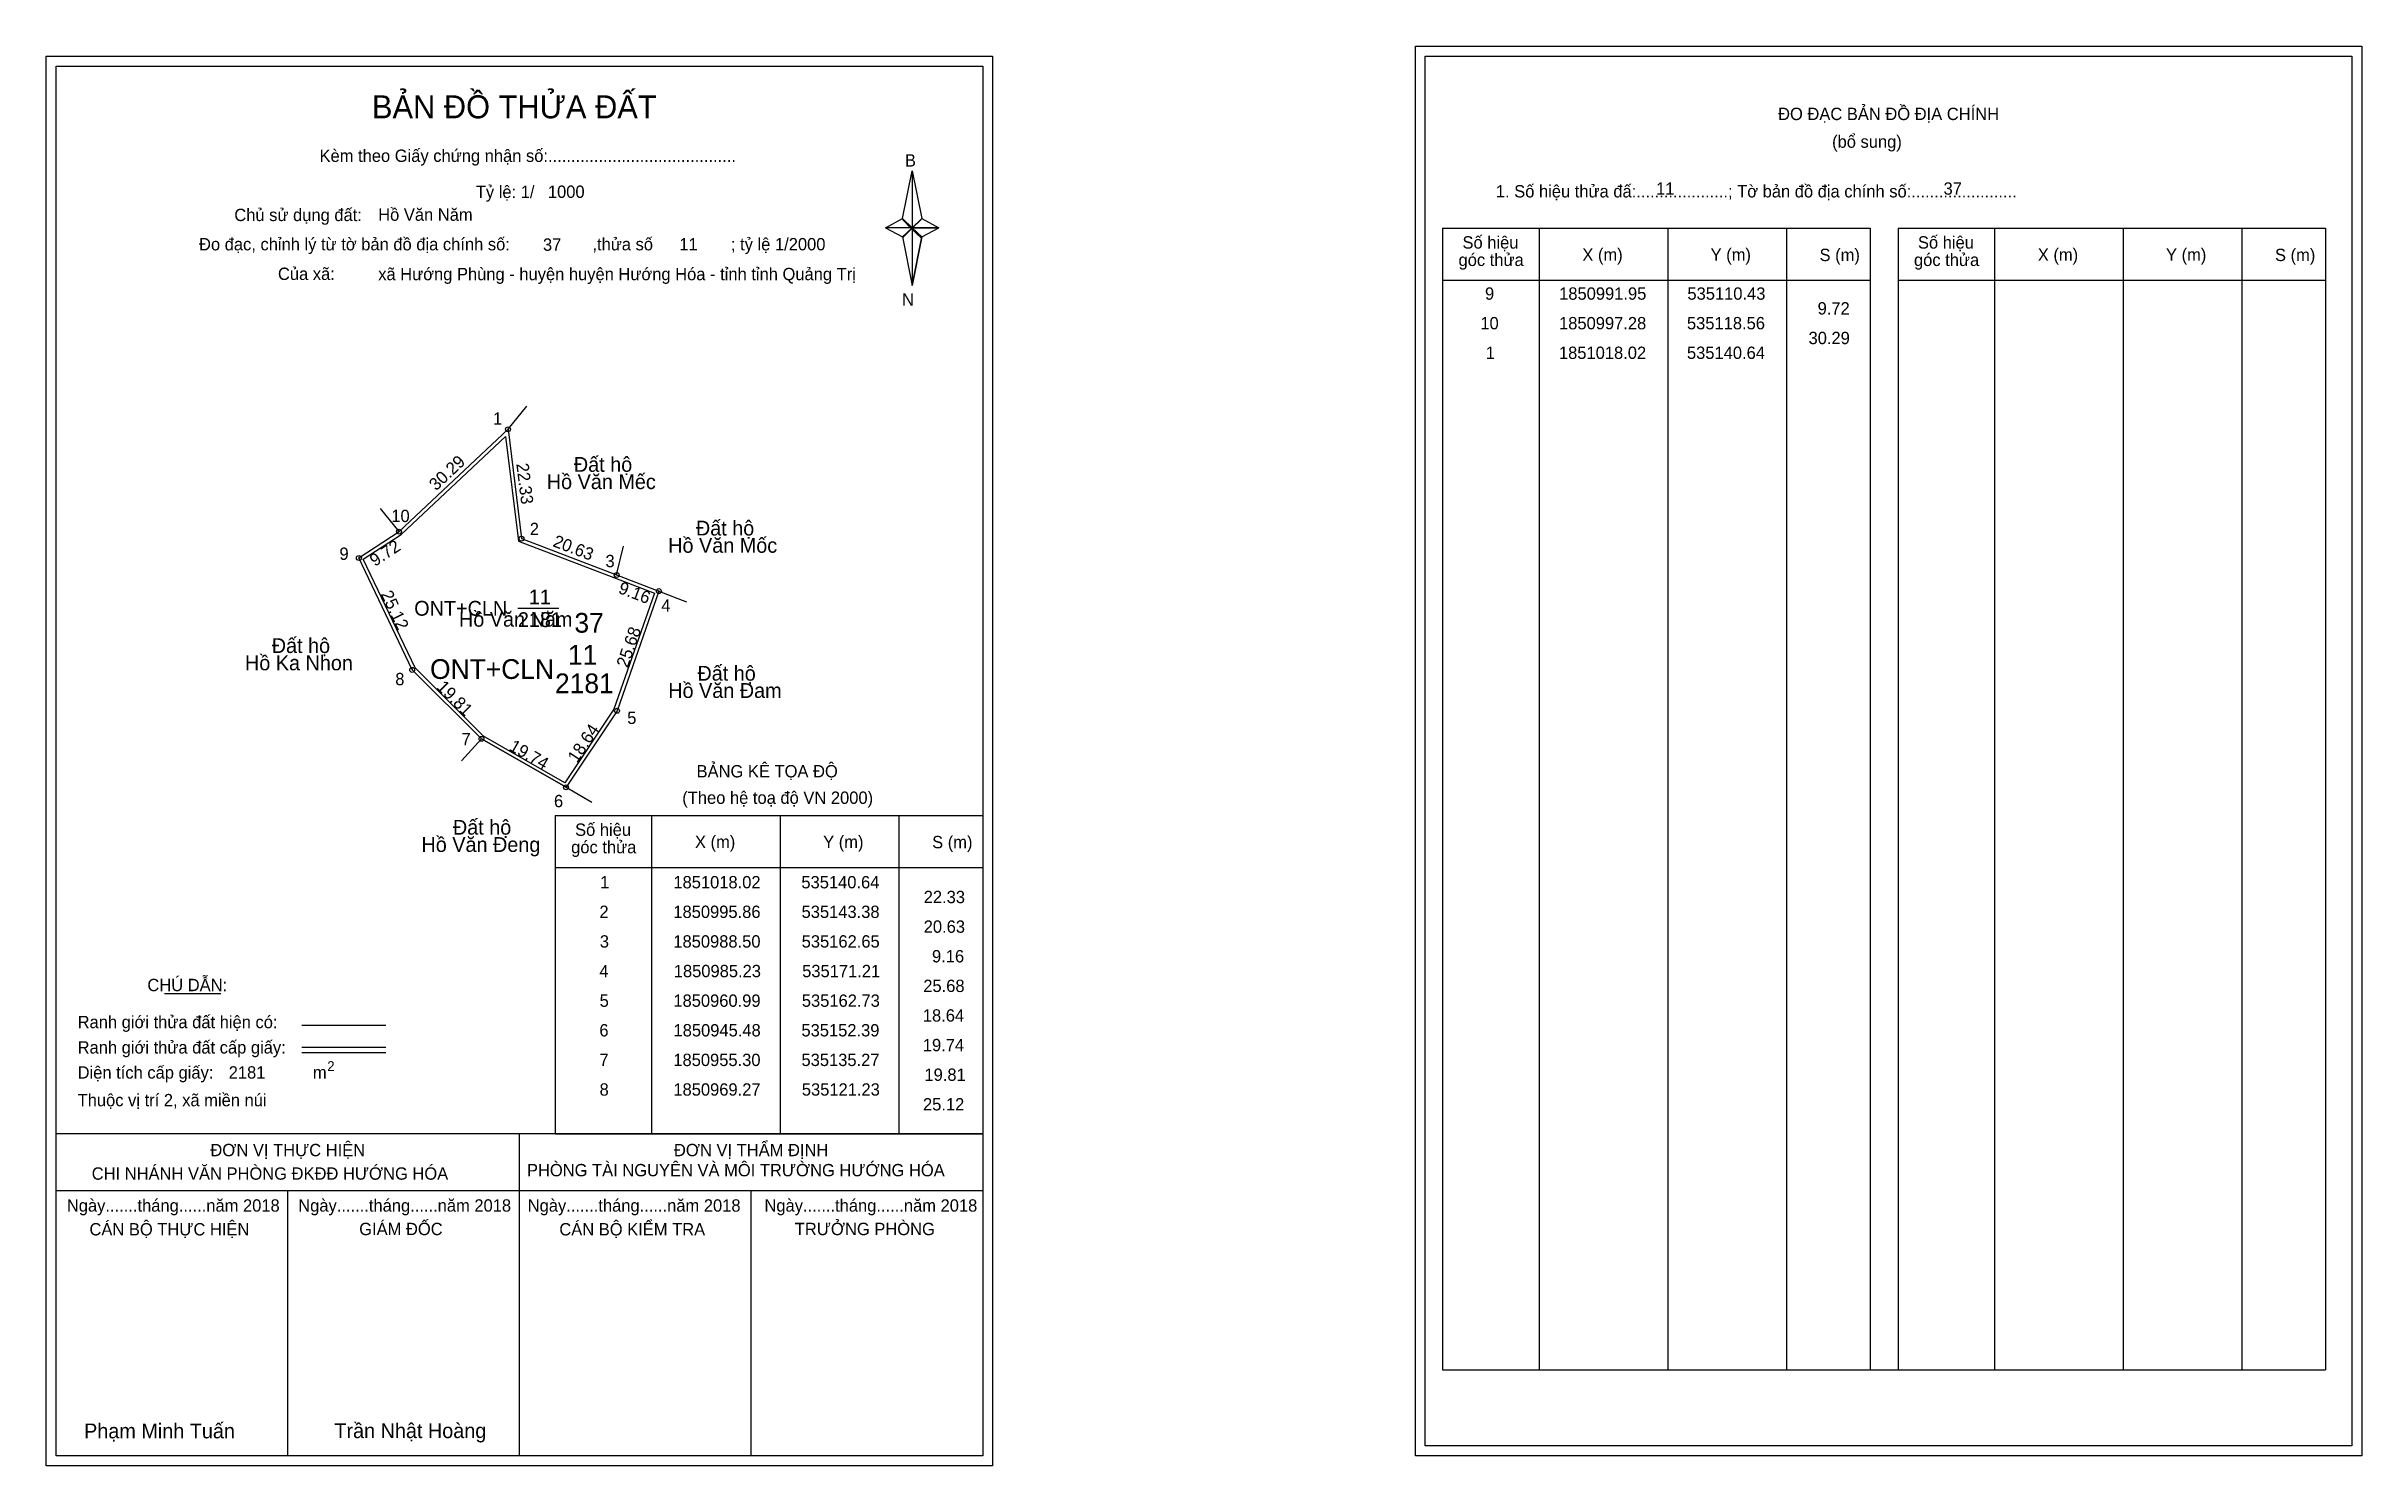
# Model space of a CAD drawing. Extents: x 535047 to 535516, y 1850808 to 1851096.
import ezdxf

# ---------------------------------------------------------------- set-up
doc = ezdxf.new("R2010")
doc.units = 0
for name, color, linetype in [('Level 1', 7, 'Continuous'), ('Level 10', 7, 'Continuous'), ('Level 11', 7, 'Continuous'), ('Level 13', 7, 'Continuous'), ('Level 2', 7, 'Continuous'), ('Level 27', 7, 'Continuous'), ('Level 3', 7, 'Continuous'), ('Level 36', 7, 'Continuous'), ('Level 4', 7, 'Continuous'), ('Level 49', 7, 'Continuous'), ('Level 5', 7, 'Continuous'), ('Level 53', 7, 'Continuous'), ('Level 55', 7, 'Continuous'), ('Level 6', 7, 'Continuous'), ('Level 63', 7, 'Continuous'), ('Level 7', 7, 'Continuous'), ('Level 9', 7, 'Continuous')]:
    doc.layers.add(name, color=color, linetype=linetype)

msp = doc.modelspace()

# ---------------------------------------------------------------- linework, layer by layer
at = {"layer": 'Level 1'}
for p, q in [((535326.44, 1851093.61), (535326.44, 1851093.61)), ((535049.12, 1851091.61), (535049.12, 1851091.61)), ((535220.54, 1851060.73), (535222.51, 1851070.37)), ((535222.51, 1851070.37), (535222.51, 1851058.85)), ((535222.51, 1851070.37), (535224.47, 1851060.73)), ((535217.09, 1851058.85), (535220.54, 1851060.73)), ((535220.54, 1851060.73), (535222.51, 1851058.85)), ((535222.36, 1851058.63), (535220.54, 1851060.51)), ((535224.33, 1851060.51), (535222.36, 1851058.63)), ((535222.36, 1851058.63), (535224.33, 1851060.51)), ((535224.47, 1851060.73), (535222.51, 1851058.85)), ((535222.51, 1851058.85), (535220.54, 1851057.01)), ((535222.36, 1851058.63), (535220.54, 1851056.79)), ((535220.54, 1851056.79), (535222.36, 1851058.63)), ((535220.54, 1851057.01), (535222.51, 1851047.15)), ((535224.33, 1851056.79), (535222.36, 1851058.63)), ((535222.51, 1851058.85), (535222.51, 1851047.15)), ((535222.51, 1851058.85), (535227.92, 1851058.85)), ((535222.51, 1851058.85), (535224.47, 1851057.01)), ((535224.47, 1851057.01), (535222.51, 1851047.15)), ((535224.47, 1851057.01), (535227.92, 1851058.85)), ((535329.97, 1851058.76), (535416.57, 1851058.76)), ((535349.56, 1850827.49), (535349.56, 1851058.76)), ((535375.63, 1850827.49), (535375.63, 1851058.76)), ((535399.61, 1851058.76), (535399.61, 1850827.49)), ((535416.57, 1851058.76), (535416.57, 1850827.49)), ((535422.23, 1851058.76), (535508.83, 1851058.76)), ((535441.82, 1850827.49), (535441.82, 1851058.76)), ((535467.89, 1850827.49), (535467.89, 1851058.76)), ((535491.86, 1851058.76), (535491.86, 1850827.49)), ((535508.83, 1851058.76), (535508.83, 1850827.49)), ((535329.97, 1851048.23), (535416.57, 1851048.23)), ((535422.23, 1851048.23), (535508.83, 1851048.23)), ((535150.21, 1850939.79), (535236.81, 1850939.79)), ((535169.8, 1850875.26), (535169.8, 1850939.79)), ((535195.87, 1850875.26), (535195.87, 1850939.79)), ((535219.84, 1850939.79), (535219.84, 1850875.26)), ((535150.21, 1850929.26), (535236.81, 1850929.26)), ((535071.03, 1850903.68), (535082.44, 1850903.68)), ((535098.9, 1850897.27), (535115.91, 1850897.27)), ((535098.9, 1850892.83), (535115.91, 1850892.83)), ((535098.9, 1850891.73), (535115.91, 1850891.73)), ((535155.94, 1850875.26), (535049.11, 1850875.26)), ((535236.81, 1850875.26), (535131.97, 1850875.26)), ((535142.96, 1850810.04), (535142.96, 1850875.26)), ((535150.21, 1850875.26), (535236.81, 1850875.26)), ((535236.81, 1850863.71), (535049.11, 1850863.71)), ((535096.04, 1850810.04), (535096.04, 1850863.71)), ((535189.89, 1850810.04), (535189.89, 1850863.71)), ((535329.97, 1850827.49), (535508.83, 1850827.49)), ((535514.14, 1850812.04), (535514.14, 1850812.04)), ((535236.81, 1850810.04), (535236.81, 1850810.04))]:
    msp.add_line(p, q, dxfattribs=at)
for points in [[(535220.54, 1851060.73), (535222.51, 1851070.37), (535222.51, 1851058.85)], [(535222.51, 1851058.85), (535224.47, 1851060.73), (535227.92, 1851058.85)], [(535217.09, 1851058.85), (535220.54, 1851057.01), (535222.51, 1851058.85)], [(535222.51, 1851058.85), (535222.51, 1851047.15), (535224.47, 1851057.01)]]:
    msp.add_lwpolyline(points, close=True, dxfattribs=at)
at = {"layer": 'Level 10'}
for p, q in [((535118.56, 1850997.28), (535140.64, 1851018.02)), ((535135.27, 1850955.3), (535121.23, 1850969.27)), ((535135.27, 1850955.3), (535152.39, 1850945.48))]:
    msp.add_line(p, q, dxfattribs=at)
for points in [[(535118.56, 1850997.28), (535140.64, 1851018.02), (535143.38, 1850995.86), (535162.65, 1850988.5), (535171.21, 1850985.23), (535162.73, 1850960.99), (535152.39, 1850945.48), (535135.27, 1850955.3), (535121.23, 1850969.27), (535110.43, 1850991.95)], [(535118.99, 1850996.73), (535140.11, 1851016.57), (535142.74, 1850995.36), (535162.4, 1850987.85), (535170.32, 1850984.82), (535162.1, 1850961.3), (535152.17, 1850946.41), (535135.7, 1850955.86), (535121.81, 1850969.68), (535111.32, 1850991.7)]]:
    msp.add_lwpolyline(points, close=True, dxfattribs=at)
at = {"layer": 'Level 11'}
for centre in [(535140.64, 1851018.02), (535118.56, 1850997.28), (535118.56, 1850997.28), (535143.38, 1850995.86), (535110.43, 1850991.95), (535162.65, 1850988.5), (535171.21, 1850985.23), (535121.23, 1850969.27), (535162.73, 1850960.99), (535135.27, 1850955.3), (535152.39, 1850945.48)]:
    msp.add_circle(centre, 0.5, dxfattribs=at)
at = {"layer": 'Level 27'}
for p, q in [((535140.64, 1851018.02), (535144.43, 1851022.67)), ((535118.56, 1850997.28), (535114.81, 1851001.96)), ((535162.65, 1850988.5), (535164.01, 1850994.34)), ((535171.21, 1850985.23), (535176.81, 1850983.09)), ((535135.27, 1850955.3), (535131.21, 1850950.88)), ((535152.39, 1850945.48), (535157.59, 1850942.49))]:
    msp.add_line(p, q, dxfattribs=at)
at = {"layer": 'Level 3'}
for p, q in [((535329.97, 1851058.76), (535329.97, 1850827.49)), ((535422.23, 1851058.76), (535422.23, 1850827.49)), ((535150.21, 1850939.79), (535150.21, 1850875.26))]:
    msp.add_line(p, q, dxfattribs=at)
at = {"layer": 'Level 63'}
for points in [[(535047.11, 1851093.61), (535238.81, 1851093.61), (535238.81, 1850808.04), (535047.11, 1850808.04)], [(535324.44, 1851095.61), (535516.14, 1851095.61), (535516.14, 1850810.04), (535324.44, 1850810.04)], [(535326.44, 1851093.61), (535514.14, 1851093.61), (535514.14, 1850812.04), (535326.44, 1850812.04)], [(535049.11, 1851091.61), (535236.81, 1851091.61), (535236.81, 1850810.04), (535049.11, 1850810.04)]]:
    msp.add_lwpolyline(points, close=True, dxfattribs=at)
at = {"layer": 'Level 9'}
msp.add_line((535142.64, 1850981.75), (535150.97, 1850981.75), dxfattribs=at)

# ---------------------------------------------------------------- texts
at = {"layer": 'Level 1'}
for s, height, p in [('BẢN ĐỒ THỬA ĐẤT', 4.6657, (535113.08, 1851081.02)), ('ĐO ĐẠC BẢN ĐỒ ĐỊA CHÍNH', 2.5, (535397.92, 1851080.67)), ('Kèm theo Giấy chứng nhận số:.........................................', 2.5, (535102.46, 1851072.19)), ('(bổ sung)', 2.5, (535408.86, 1851075.05)), ('B', 2.5, (535221.05, 1851071.25)), ('1. Số hiệu thửa đấ:....................; Tờ bản đồ địa chính số:.......................', 2.5, (535340.75, 1851064.99)), ('Chủ sử dụng đất:', 2.5, (535085.2, 1851060.2)), ('Đo đạc, chỉnh lý từ tờ bản đồ địa chính số:                  ,thửa số                 ; tỷ lệ 1/2000', 2.5, (535078.05, 1851054.27)), ('Số hiệu', 2.5, (535333.99, 1851054.63)), ('Số hiệu', 2.5, (535426.25, 1851054.63)), ('Của xã:', 2.5, (535094.04, 1851048.27)), ('góc thửa', 2.5, (535333.19, 1851051.1)), ('X (m)', 2.5, (535358.27, 1851052.15)), ('Y (m)', 2.5, (535384.25, 1851052.15)), ('S (m)', 2.5, (535406.32, 1851052.1)), ('góc thửa', 2.5, (535425.45, 1851051.1)), ('X (m)', 2.5, (535450.53, 1851052.15)), ('Y (m)', 2.5, (535476.5, 1851052.15)), ('S (m)', 2.5, (535498.58, 1851052.1)), ('N', 2.5, (535220.45, 1851043.08)), ('BẢNG KÊ TỌA ĐỘ', 2.5, (535178.84, 1850947.49)), ('(Theo hệ toạ độ VN 2000)', 2.5, (535175.94, 1850942.13)), ('Số hiệu', 2.5, (535154.23, 1850935.65)), ('góc thửa', 2.5, (535153.43, 1850932.12)), ('X (m)', 2.5, (535178.51, 1850933.18)), ('Y (m)', 2.5, (535204.48, 1850933.18)), ('S (m)', 2.5, (535226.56, 1850933.13)), ('CHÚ DẪN:', 2.5, (535067.59, 1850904.18)), ('Ranh giới thửa đất hiện có:', 2.5, (535053.46, 1850896.68)), ('Ranh giới thửa đất cấp giấy:', 2.5, (535053.46, 1850891.54)), ('Diện tích cấp giấy:', 2.5, (535053.46, 1850886.46)), ('m', 2.5, (535101.12, 1850886.48)), ('2', 2, (535104.02, 1850887.99)), ('Thuộc vị trí 2, xã miền núi', 2.5, (535053.46, 1850880.86)), ('ĐƠN VỊ THỰC HIỆN', 2.5, (535080.35, 1850870.74)), ('ĐƠN VỊ THẨM ĐỊNH', 2.5, (535174.25, 1850870.74)), ('CHI NHÁNH VĂN PHÒNG ĐKĐĐ HƯỚNG HÓA', 2.5, (535056.31, 1850865.98)), ('PHÒNG TÀI NGUYÊN VÀ MÔI TRƯỜNG HƯỚNG HÓA', 2.5, (535144.48, 1850866.67)), ('Ngày.......tháng......năm 2018', 2.5, (535051.28, 1850859.51)), ('Ngày.......tháng......năm 2018', 2.5, (535098.15, 1850859.51)), ('Ngày.......tháng......năm 2018', 2.5, (535144.63, 1850859.51)), ('Ngày.......tháng......năm 2018', 2.5, (535192.59, 1850859.51)), ('CÁN BỘ THỰC HIỆN', 2.5, (535055.86, 1850854.69)), ('GIÁM ĐỐC', 2.5, (535110.5, 1850854.75)), ('CÁN BỘ KIỂM TRA', 2.5, (535151.04, 1850854.69)), ('TRƯỞNG PHÒNG', 2.5, (535198.73, 1850854.75)), ('Phạm Minh Tuấn', 3, (535054.77, 1850813.58)), ('Trần Nhật Hoàng', 3, (535105.47, 1850813.63))]:
    msp.add_text(s, height=height, dxfattribs=at).set_placement(p)
at = {"layer": 'Level 11'}
msp.add_text('Tỷ lệ: 1/', height=2.5, dxfattribs=at).set_placement((535134.12, 1851064.88))
at = {"layer": 'Level 13'}
for s, p in [('11', (535144.86, 1850982.55)), ('ONT+CLN', (535121.64, 1850980.25)), ('2181', (535142.64, 1850977.95))]:
    msp.add_text(s, height=3, dxfattribs=at).set_placement(p)
at = {"layer": 'Level 2'}
msp.add_text('Hồ Văn Năm', height=3, dxfattribs=at).set_placement((535130.71, 1850978.03))
at = {"layer": 'Level 3'}
msp.add_text('ONT+CLN ', height=4, dxfattribs=at).set_placement((535124.85, 1850967.44))
at = {"layer": 'Level 36'}
for s, p in [('Hồ Văn Mếc', (535148.5, 1851005.9)), ('Đất hộ', (535153.98, 1851009.4)), ('Đất hộ', (535178.7, 1850996.5)), ('Hồ Văn Mốc', (535173.09, 1850993)), ('Đất hộ', (535092.78, 1850972.69)), ('Hồ Ka Nhon', (535087.36, 1850969.19)), ('Hồ Văn Đam', (535173.1, 1850963.59)), ('Đất hộ', (535179.01, 1850967.09)), ('Đất hộ', (535129.48, 1850935.89)), ('Hồ Văn Đeng', (535123.11, 1850932.39))]:
    msp.add_text(s, height=3, dxfattribs=at).set_placement(p)
at = {"layer": 'Level 4'}
msp.add_text('11', height=4, dxfattribs=at).set_placement((535152.78, 1850970.33))
at = {"layer": 'Level 49'}
for s, rotation, p in [('30.29', 43.2076, (535126.08, 1851005.44)), ('22.33', 277.0486, (535142.31, 1851011.01)), ('9.72', 33.2487, (535113.67, 1850990.13)), ('20.63', 339.0961, (535149.56, 1850994.36)), ('25.12', 295.4633, (535114.8, 1850984.64)), ('9.16', 339.0927, (535162.8, 1850984.91)), ('25.68', 70.7184, (535164.88, 1850969.55)), ('19.81', 315.1432, (535126.03, 1850965.62)), ('18.64', 56.3099, (535154.62, 1850950.27)), ('19.74', 330.1615, (535140.68, 1850953.12))]:
    msp.add_text(s, height=2.5, rotation=rotation, dxfattribs=at).set_placement(p)
at = {"layer": 'Level 5'}
msp.add_text('2181', height=4, dxfattribs=at).set_placement((535150.16, 1850964.55))
at = {"layer": 'Level 53'}
for s, p in [('9', (535338.55, 1851044.27)), ('1850991.95', (535353.57, 1851044.27)), ('535110.43', (535379.55, 1851044.27)), ('9.72', (535405.93, 1851041.27)), ('10', (535337.61, 1851038.27)), ('1850997.28', (535353.55, 1851038.27)), ('535118.56', (535379.46, 1851038.27)), ('30.29', (535404.09, 1851035.27)), ('1', (535338.69, 1851032.27)), ('1851018.02', (535353.53, 1851032.27)), ('535140.64', (535379.46, 1851032.27)), ('1', (535159.31, 1850925.01)), ('1851018.02', (535174.14, 1850925.01)), ('535140.64', (535200.07, 1850925.01)), ('22.33', (535224.85, 1850922.01)), ('2', (535159.16, 1850919.01)), ('1850995.86', (535174.13, 1850919.01)), ('535143.38', (535200.11, 1850919.01)), ('3', (535159.24, 1850913.01)), ('1850988.50', (535174.13, 1850913.01)), ('535162.65', (535200.13, 1850913.01)), ('20.63', (535224.85, 1850916.01)), ('9.16', (535226.53, 1850910.01)), ('4', (535159.15, 1850907.01)), ('1850985.23', (535174.22, 1850907.01)), ('535171.21', (535200.23, 1850907.01)), ('25.68', (535224.76, 1850904.01)), ('5', (535159.2, 1850901.01)), ('1850960.99', (535174.14, 1850901.01)), ('535162.73', (535200.16, 1850901.01)), ('6', (535159.15, 1850895.01)), ('1850945.48', (535174.17, 1850895.01)), ('535152.39', (535200.08, 1850895.01)), ('18.64', (535224.67, 1850898.01)), ('7', (535159.16, 1850889.01)), ('1850955.30', (535174.13, 1850889.01)), ('535135.27', (535200.09, 1850889.01)), ('19.74', (535224.67, 1850892.01)), ('19.81', (535225, 1850886.01)), ('8', (535159.19, 1850883.01)), ('1850969.27', (535174.14, 1850883.01)), ('535121.23', (535200.16, 1850883.01)), ('25.12', (535224.7, 1850880.01))]:
    msp.add_text(s, height=2.5, dxfattribs=at).set_placement(p)
at = {"layer": 'Level 55'}
for s, height, p in [('410', 0.11, (535140.52, 1851017.91)), ('410', 0.11, (535140.52, 1851017.91)), ('1', 0.4, (535140.53, 1851018.02)), ('0', 0.11, (535140.6, 1851017.91)), ('0', 0.11, (535140.6, 1851017.91)), ('10', 0.4, (535118.28, 1850997.28)), ('12', 0.11, (535118.48, 1850997.17)), ('0', 0.11, (535118.52, 1850997.17)), ('0', 0.11, (535118.52, 1850997.17)), ('410', 0.11, (535143.26, 1850995.75)), ('410', 0.11, (535143.26, 1850995.75)), ('2', 0.4, (535143.24, 1850995.86)), ('9', 0.4, (535110.29, 1850991.95)), ('12', 0.11, (535110.35, 1850991.84)), ('410', 0.11, (535162.53, 1850988.39)), ('410', 0.11, (535162.53, 1850988.39)), ('304', 0.11, (535162.53, 1850988.39)), ('3', 0.4, (535162.53, 1850988.5)), ('4', 0.4, (535171.07, 1850985.23)), ('304', 0.11, (535171.09, 1850985.12)), ('263', 0.11, (535171.09, 1850985.12)), ('8', 0.4, (535121.1, 1850969.27)), ('12', 0.11, (535121.15, 1850969.16)), ('5', 0.4, (535162.6, 1850960.99)), ('263', 0.11, (535162.61, 1850960.88)), ('7', 0.4, (535135.14, 1850955.3)), ('12', 0.11, (535135.19, 1850955.19)), ('21', 0.11, (535135.2, 1850955.19)), ('6', 0.4, (535152.25, 1850945.48)), ('263', 0.11, (535152.27, 1850945.37)), ('21', 0.11, (535152.32, 1850945.37))]:
    msp.add_text(s, height=height, dxfattribs=at).set_placement(p)
at = {"layer": 'Level 6'}
for s, p in [('1000', (535148.72, 1851064.9)), ('11', (535373.2, 1851065.53)), ('37', (535431.44, 1851065.55)), ('Hồ Văn Năm', (535114.34, 1851060.26)), ('37', (535147.72, 1851054.18)), ('11', (535175.34, 1851054.26)), ('xã Hướng Phùng - huyện huyện Hướng Hóa - tỉnh tỉnh Quảng Trị', (535114.35, 1851048.22)), ('2181', (535084.06, 1850886.47))]:
    msp.add_text(s, height=2.5, dxfattribs=at).set_placement(p)
at = {"layer": 'Level 7'}
msp.add_text('37', height=4, dxfattribs=at).set_placement((535154.1, 1850976.81))
at = {"layer": 'Level 9'}
for s, p in [('1', (535137.6, 1851018.95)), ('10', (535117, 1850999.22)), ('2', (535145.05, 1850996.58)), ('9', (535106.5, 1850991.56)), ('3', (535160.38, 1850990.08)), ('4', (535171.7, 1850981.08)), ('8', (535117.8, 1850966.17)), ('5', (535164.79, 1850958.31)), ('7', (535131.23, 1850953.98)), ('6', (535149.95, 1850941.45))]:
    msp.add_text(s, height=2.5, dxfattribs=at).set_placement(p)

doc.saveas('drawing.dxf')
